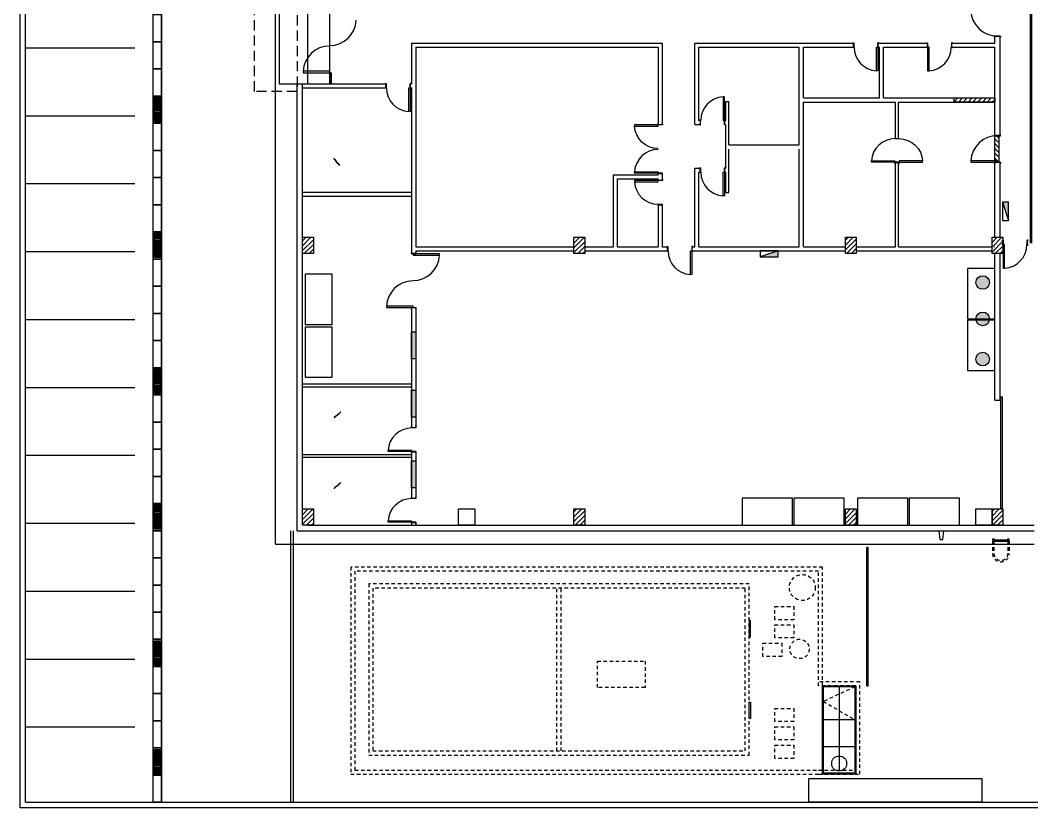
# Model space of a CAD drawing. Header units: millimetres. Extents: x 69.2 to 159.5, y 66.7 to 165.8.
# Drawn here: x 69.17 to 106.43, y 66.72 to 95.71 of the extents above; entities that cross this region are included whole.
import ezdxf

# ---------------------------------------------------------------- set-up
doc = ezdxf.new("R2010")
doc.units = ezdxf.units.MM
doc.linetypes.add('HIDDEN2', pattern=[0.1875, 0.125, -0.0625])
doc.layers.add('443', color=142, linetype='Continuous')
doc.layers.add('CIVIL-ARQ', color=8, linetype='Continuous')

# ---------------------------------------------------------------- blocks, each defined once
blk = doc.blocks.new('A$C3E6B7836')
h = blk.add_hatch()
h.set_pattern_fill('ANSI31', color=256, style=0)
h.set_pattern_definition([(45, (-13.37838, -34.88476), (-0.08838835, 0.08838835), [])])
h.paths.add_polyline_path([(-0.2, -0.3), (-0.2, 0.3), (0.2, 0.3), (0.2, -0.3)])
blk.add_lwpolyline([(-0.2, -0.3), (-0.2, 0.3), (0.2, 0.3), (0.2, -0.3), (-0.2, -0.3)])
blk = doc.blocks.new('A$C16405367')
for points in [[(0.92, 0.87), (0.92, 0), (0.87, 0), (0.87, 0.87), (0.92, 0.87)], [(0.93, 1.02), (0.96, 1.02), (0.96, 1.03), (0.92, 1.03), (0.92, 0.86), (0.96, 0.86), (0.96, 0.87), (0.93, 0.87), (0.93, 1.02)]]:
    blk.add_lwpolyline(points)
blk.add_arc((0.92, 0.87), 0.871, 180, 266.7108)
blk = doc.blocks.new('24561')
at = {"layer": '443', "extrusion": (0, -1, 0), "elevation": 872.871823}
blk.add_lwpolyline([(127.995422, 628.438857, 0.818521), (138.490141, 518.308803, 0.092289), (330.893339, 468.896709)], format="xyb", dxfattribs=at)

msp = doc.modelspace()

# ---------------------------------------------------------------- hatches: boundary and pattern name
at = {"layer": 'CIVIL-ARQ'}
h = msp.add_hatch(dxfattribs=at)
h.set_pattern_fill('ANSI31', color=256, style=0)
h.set_pattern_definition([(45, (253.13208, 207.27315), (-0.08838835, 0.08838835), [])])
h.paths.add_polyline_path([(103.567179, 92.697529), (103.567179, 92.847529), (105.067179, 92.847529), (105.067179, 92.697529)])
h = msp.add_hatch(dxfattribs=at)
h.set_pattern_fill('ANSI31', color=256, angle=90, style=0)
h.set_pattern_definition([(135, (-9.35844, 239.53243), (-0.08838835, -0.08838835), [])])
h.paths.add_polyline_path([(105.217179, 90.477529), (105.067179, 90.477529), (105.067179, 91.467529), (105.217179, 91.467529)])
h = msp.add_hatch(color=256, dxfattribs=at)
h.dxf.hatch_style = 1
h.paths.add_polyline_path([(105.353838, 89.006503), (105.579171, 89.006503), (105.579171, 88.341295)])
h = msp.add_hatch(color=256, dxfattribs=at)
h.dxf.hatch_style = 1
h.paths.add_polyline_path([(96.424576, 86.992196), (97.089783, 87.217529), (97.089783, 86.992196)])
h = msp.add_hatch(color=256, dxfattribs=at)
edge = h.paths.add_edge_path()
edge.add_arc((104.625075, 86.052163), 0.25, 0, 360)
h = msp.add_hatch(color=256, dxfattribs=at)
edge = h.paths.add_edge_path()
edge.add_arc((104.625075, 84.713507), 0.25, 0, 360)
for points in [[(83.587179, 83.242529), (83.587179, 84.242529), (83.737179, 84.242529), (83.737179, 83.242529)], [(83.587179, 81.092529), (83.587179, 82.092529), (83.737179, 82.092529), (83.737179, 81.092529)], [(83.587179, 78.492529), (83.587179, 79.492529), (83.737179, 79.492529), (83.737179, 78.492529)]]:
    msp.add_hatch(color=256, dxfattribs=at).paths.add_polyline_path(points)
h = msp.add_hatch(color=256, dxfattribs=at)
edge = h.paths.add_edge_path()
edge.add_arc((104.625075, 83.2342), 0.25, 0, 360)

# ---------------------------------------------------------------- linework, layer by layer
for p, q in [((69.167179, 66.717529), (69.167179, 114.737529)), ((78.708532, 96.167529), (78.708532, 93.367529)), ((79.767179, 93.367529), (79.767179, 96.167529)), ((80.567179, 93.367529), (80.567179, 96.167529)), ((105.067179, 94.867529), (105.067179, 95.127529)), ((105.267179, 91.457529), (105.267179, 95.127529)), ((73.390102, 94.679755), (69.367179, 94.679755)), ((83.587179, 94.867529), (92.817179, 94.867529)), ((83.587179, 94.867529), (83.587179, 93.367529)), ((83.737179, 94.717529), (92.667179, 94.717529)), ((83.737179, 94.717529), (83.737179, 87.367529)), ((92.667179, 94.717529), (92.667179, 91.857529)), ((92.817179, 94.867529), (92.817179, 91.857529)), ((94.017179, 94.867529), (99.877179, 94.867529)), ((94.017179, 91.867529), (94.017179, 94.867529)), ((94.167179, 94.717529), (97.867179, 94.717529)), ((94.167179, 92.017529), (94.167179, 94.717529)), ((97.867179, 91.117529), (97.867179, 94.717529)), ((98.017179, 94.717529), (99.877179, 94.717529)), ((98.017179, 92.847529), (98.017179, 94.717529)), ((100.757179, 94.867529), (102.596194, 94.867529)), ((100.757179, 94.717529), (100.817179, 94.717529)), ((100.817179, 92.847529), (100.817179, 94.717529)), ((100.967179, 94.717529), (102.596194, 94.717529)), ((100.967179, 92.847529), (100.967179, 94.717529)), ((103.476194, 94.867529), (105.067179, 94.867529)), ((103.476194, 94.717529), (105.067179, 94.717529)), ((105.067179, 92.847529), (105.067179, 94.717529)), ((80.567179, 93.777529), (80.567179, 93.367529)), ((80.617179, 93.777529), (80.617179, 93.367529)), ((78.708532, 93.367529), (79.367179, 93.367529)), ((79.367179, 76.917529), (79.367179, 93.367529)), ((79.367179, 93.367529), (82.647179, 93.367529)), ((79.567179, 77.117529), (79.567179, 93.367529)), ((79.567179, 93.217529), (82.647179, 93.217529)), ((83.527179, 93.367529), (83.587179, 93.367529)), ((83.527179, 93.217529), (83.587179, 93.217529)), ((83.587179, 93.217529), (83.587179, 87.107529)), ((74.117179, 92.817529), (74.317179, 92.817529)), ((98.017179, 92.847529), (100.817179, 92.847529)), ((100.967179, 92.847529), (105.067179, 92.847529)), ((103.567179, 92.697529), (103.567179, 92.847529)), ((105.067179, 92.697529), (105.067179, 92.847529)), ((74.117179, 92.767529), (74.317179, 92.767529)), ((74.117179, 92.717529), (74.317179, 92.717529)), ((74.117179, 92.667529), (74.317179, 92.667529)), ((74.117179, 92.617529), (74.317179, 92.617529)), ((74.117179, 92.567529), (74.317179, 92.567529)), ((74.117179, 92.517529), (74.317179, 92.517529)), ((74.117179, 92.467529), (74.317179, 92.467529)), ((74.117179, 92.417529), (74.317179, 92.417529)), ((95.167179, 92.017529), (95.167179, 92.717529)), ((95.167179, 92.717529), (95.267179, 92.717529)), ((95.267179, 91.117529), (95.267179, 92.717529)), ((98.017179, 92.697529), (101.417179, 92.697529)), ((98.017179, 87.367529), (98.017179, 92.697529)), ((101.417179, 91.348965), (101.417179, 92.697529)), ((101.517179, 91.348965), (101.517179, 92.697529)), ((101.517179, 92.697529), (105.067179, 92.697529)), ((105.067179, 91.457529), (105.067179, 92.697529)), ((73.390102, 92.179755), (69.367179, 92.179755)), ((74.117179, 92.367529), (74.317179, 92.367529)), ((74.117179, 92.317529), (74.317179, 92.317529)), ((74.117179, 92.267529), (74.317179, 92.267529)), ((74.117179, 92.217529), (74.317179, 92.217529)), ((74.117179, 92.167529), (74.317179, 92.167529)), ((74.117179, 92.117529), (74.317179, 92.117529)), ((74.117179, 92.067529), (74.317179, 92.067529)), ((74.117179, 92.017529), (74.317179, 92.017529)), ((94.017179, 91.867529), (94.167179, 91.867529)), ((94.187179, 92.017529), (94.167179, 92.017529)), ((94.187179, 91.867529), (94.167179, 91.867529)), ((95.147179, 92.017529), (95.167179, 92.017529)), ((95.147179, 91.867529), (95.167179, 91.867529)), ((95.167179, 90.267529), (95.167179, 91.867529)), ((101.392179, 91.348965), (101.542179, 91.348965)), ((105.067179, 91.317529), (105.067179, 91.467529)), ((95.267179, 91.117529), (97.867179, 91.117529)), ((95.267179, 89.367529), (95.267179, 90.967529)), ((97.867179, 87.367529), (97.867179, 90.967529)), ((94.017179, 87.367529), (94.017179, 90.267529)), ((94.017179, 90.267529), (94.167179, 90.267529)), ((94.187179, 90.267529), (94.167179, 90.267529)), ((95.147179, 90.267529), (95.167179, 90.267529)), ((101.417179, 87.367529), (101.417179, 90.477529)), ((101.517179, 87.367529), (101.517179, 90.477529)), ((105.067179, 87.717529), (105.067179, 90.477529)), ((105.267179, 87.717529), (105.267179, 90.477529)), ((92.667179, 90.037529), (92.667179, 90.017529)), ((92.667179, 89.867529), (92.667179, 89.847529)), ((92.817179, 90.037529), (92.817179, 89.847529)), ((94.167179, 87.367529), (94.167179, 90.117529)), ((94.187179, 90.117529), (94.167179, 90.117529)), ((95.147179, 90.117529), (95.167179, 90.117529)), ((95.167179, 89.367529), (95.167179, 90.117529)), ((73.390102, 89.679755), (69.367179, 89.679755)), ((83.587179, 89.367529), (79.567179, 89.367529)), ((83.587179, 89.217529), (79.567179, 89.217529)), ((95.167179, 89.367529), (95.267179, 89.367529)), ((92.667179, 88.927529), (92.667179, 87.367529)), ((92.817179, 88.927529), (92.817179, 87.367529)), ((105.353838, 89.006503), (105.579171, 88.341295)), ((74.117179, 87.817529), (74.317179, 87.817529)), ((74.117179, 87.767529), (74.317179, 87.767529)), ((74.117179, 87.717529), (74.317179, 87.717529)), ((74.117179, 87.667529), (74.317179, 87.667529)), ((74.117179, 87.617529), (74.317179, 87.617529)), ((74.117179, 87.567529), (74.317179, 87.567529)), ((74.117179, 87.517529), (74.317179, 87.517529)), ((74.117179, 87.467529), (74.317179, 87.467529)), ((74.117179, 87.417529), (74.317179, 87.417529)), ((74.117179, 87.367529), (74.317179, 87.367529)), ((74.117179, 87.317529), (74.317179, 87.317529)), ((74.117179, 87.267529), (74.317179, 87.267529)), ((74.117179, 87.217529), (74.317179, 87.217529)), ((83.737179, 87.367529), (89.567179, 87.367529)), ((83.737179, 87.217529), (89.567179, 87.217529)), ((83.737179, 87.217529), (83.737179, 87.107529)), ((89.967179, 87.367529), (91.017179, 87.367529)), ((89.967179, 87.217529), (93.027179, 87.217529)), ((91.167179, 87.367529), (91.677179, 87.367529)), ((91.677179, 87.367529), (92.667179, 87.367529)), ((92.817179, 87.367529), (93.027179, 87.367529)), ((93.947179, 87.367529), (94.017179, 87.367529)), ((93.947179, 87.217529), (99.567179, 87.217529)), ((94.167179, 87.367529), (97.867179, 87.367529)), ((97.089783, 87.217529), (96.424576, 86.992196)), ((98.017179, 87.367529), (99.567179, 87.367529)), ((99.967179, 87.367529), (101.417179, 87.367529)), ((99.967179, 87.217529), (104.967179, 87.217529)), ((101.517179, 87.367529), (104.967179, 87.367529)), ((105.056806, 87.367529), (105.067179, 87.367529)), ((73.390102, 87.179755), (69.367179, 87.179755)), ((74.117179, 87.167529), (74.317179, 87.167529)), ((74.117179, 87.117529), (74.317179, 87.117529)), ((74.117179, 87.067529), (74.317179, 87.067529)), ((74.117179, 87.017529), (74.317179, 87.017529)), ((105.067179, 81.717529), (105.067179, 87.117529)), ((105.267179, 81.717529), (105.267179, 87.117529)), ((83.587179, 85.127529), (83.587179, 80.707529)), ((83.737179, 85.127529), (83.737179, 80.707529)), ((73.390102, 84.679755), (69.367179, 84.679755)), ((74.117179, 82.817529), (74.317179, 82.817529)), ((74.117179, 82.767529), (74.317179, 82.767529)), ((74.117179, 82.717529), (74.317179, 82.717529)), ((74.117179, 82.667529), (74.317179, 82.667529)), ((74.117179, 82.617529), (74.317179, 82.617529)), ((74.117179, 82.567529), (74.317179, 82.567529)), ((74.117179, 82.517529), (74.317179, 82.517529)), ((74.117179, 82.467529), (74.317179, 82.467529)), ((74.117179, 82.417529), (74.317179, 82.417529)), ((74.117179, 82.367529), (74.317179, 82.367529)), ((73.390102, 82.179755), (69.367179, 82.179755)), ((74.117179, 82.317529), (74.317179, 82.317529)), ((74.117179, 82.267529), (74.317179, 82.267529)), ((74.117179, 82.217529), (74.317179, 82.217529)), ((74.117179, 82.167529), (74.317179, 82.167529)), ((74.117179, 82.117529), (74.317179, 82.117529)), ((74.117179, 82.067529), (74.317179, 82.067529)), ((74.117179, 82.017529), (74.317179, 82.017529)), ((79.567179, 82.317529), (83.587179, 82.317529)), ((79.567179, 82.217529), (83.587179, 82.217529)), ((83.587179, 79.827529), (83.587179, 78.107529)), ((83.737179, 79.827529), (83.737179, 78.107529)), ((73.390102, 79.679755), (69.367179, 79.679755)), ((79.567179, 79.717529), (83.587179, 79.717529)), ((79.567179, 79.617529), (83.587179, 79.617529)), ((74.117179, 77.817529), (74.317179, 77.817529)), ((74.117179, 77.767529), (74.317179, 77.767529)), ((74.117179, 77.717529), (74.317179, 77.717529)), ((74.117179, 77.667529), (74.317179, 77.667529)), ((74.117179, 77.617529), (74.317179, 77.617529)), ((74.117179, 77.567529), (74.317179, 77.567529)), ((74.117179, 77.517529), (74.317179, 77.517529)), ((73.390102, 77.179755), (69.367179, 77.179755)), ((74.117179, 77.467529), (74.317179, 77.467529)), ((74.117179, 77.417529), (74.317179, 77.417529)), ((74.117179, 77.367529), (74.317179, 77.367529)), ((74.117179, 77.317529), (74.317179, 77.317529)), ((74.117179, 77.267529), (74.317179, 77.267529)), ((74.117179, 77.217529), (74.317179, 77.217529)), ((74.117179, 77.167529), (74.317179, 77.167529)), ((83.587179, 77.227529), (83.587179, 77.117529)), ((83.737179, 77.227529), (83.737179, 77.117529)), ((74.117179, 77.117529), (74.317179, 77.117529)), ((74.117179, 77.067529), (74.317179, 77.067529)), ((74.117179, 77.017529), (74.317179, 77.017529)), ((79.140154, 66.917529), (79.140154, 76.917529)), ((79.240154, 66.917529), (79.240154, 76.917529)), ((79.367179, 76.917529), (106.517179, 76.917529)), ((79.767179, 77.117529), (106.517179, 77.117529)), ((103.060068, 76.592605), (103.025957, 76.917529)), ((103.160068, 76.592605), (103.194179, 76.917529)), ((78.567179, 76.417529), (106.517179, 76.417529)), ((103.060068, 76.592605), (103.160068, 76.592605)), ((105.054056, 76.579931), (105.539993, 76.579931)), ((105.054056, 76.529931), (105.539993, 76.529931)), ((100.359645, 71.207163), (100.359645, 76.300311)), ((100.409645, 76.300311), (100.359645, 76.300311)), ((100.409645, 71.207163), (100.409645, 76.300311)), ((73.390102, 74.679755), (69.367179, 74.679755)), ((74.117179, 72.817529), (74.317179, 72.817529)), ((74.117179, 72.767529), (74.317179, 72.767529)), ((74.117179, 72.717529), (74.317179, 72.717529)), ((74.117179, 72.667529), (74.317179, 72.667529)), ((74.117179, 72.617529), (74.317179, 72.617529)), ((74.117179, 72.567529), (74.317179, 72.567529)), ((74.117179, 72.517529), (74.317179, 72.517529)), ((74.117179, 72.467529), (74.317179, 72.467529)), ((74.117179, 72.417529), (74.317179, 72.417529)), ((74.117179, 72.367529), (74.317179, 72.367529)), ((74.117179, 72.317529), (74.317179, 72.317529)), ((73.390102, 72.179755), (69.367179, 72.179755)), ((74.117179, 72.267529), (74.317179, 72.267529)), ((74.117179, 72.217529), (74.317179, 72.217529)), ((74.117179, 72.167529), (74.317179, 72.167529)), ((74.117179, 72.117529), (74.317179, 72.117529)), ((74.117179, 72.067529), (74.317179, 72.067529)), ((74.117179, 72.017529), (74.317179, 72.017529)), ((99.335783, 71.207163), (99.335783, 68.107163)), ((100.359645, 71.207163), (100.409645, 71.207163)), ((99.945783, 69.957163), (98.725783, 69.957163)), ((73.390102, 69.679755), (69.367179, 69.679755)), ((99.945783, 68.957163), (98.725783, 68.957163)), ((74.117179, 68.817529), (74.317179, 68.817529)), ((74.117179, 68.767529), (74.317179, 68.767529)), ((74.117179, 68.717529), (74.317179, 68.717529)), ((74.117179, 68.667529), (74.317179, 68.667529)), ((74.117179, 68.617529), (74.317179, 68.617529)), ((74.117179, 68.567529), (74.317179, 68.567529)), ((74.117179, 68.517529), (74.317179, 68.517529)), ((74.117179, 68.467529), (74.317179, 68.467529)), ((74.117179, 68.417529), (74.317179, 68.417529)), ((74.117179, 68.367529), (74.317179, 68.367529)), ((74.117179, 68.317529), (74.317179, 68.317529)), ((74.117179, 68.267529), (74.317179, 68.267529)), ((74.117179, 68.217529), (74.317179, 68.217529)), ((74.117179, 68.167529), (74.317179, 68.167529)), ((74.117179, 68.117529), (74.317179, 68.117529)), ((74.117179, 68.067529), (74.317179, 68.067529)), ((74.117179, 68.017529), (74.317179, 68.017529)), ((159.467179, 66.717529), (69.167179, 66.717529)), ((69.367179, 66.917529), (159.267179, 66.917529))]:
    msp.add_line(p, q, dxfattribs=at)
at = {"layer": 'CIVIL-ARQ', "linetype": 'HIDDEN2'}
for p, q in [((104.989993, 76.529931), (104.989993, 76.079931)), ((105.039993, 76.529931), (105.039993, 76.079931)), ((105.554056, 76.529931), (105.554056, 76.079931)), ((105.604056, 76.529931), (105.604056, 76.079931)), ((88.940144, 68.807128), (88.940144, 74.806811)), ((89.090144, 68.807128), (89.090144, 74.806811)), ((100.095783, 71.357163), (98.575783, 71.357163)), ((99.945783, 71.207163), (98.575783, 71.207163)), ((99.945783, 68.107163), (99.945783, 71.207163)), ((100.095783, 67.957163), (100.095783, 71.357163)), ((98.575783, 68.107163), (99.945783, 68.107163)), ((98.575783, 68.107163), (99.945783, 68.107163)), ((98.575783, 67.957163), (100.095783, 67.957163))]:
    msp.add_line(p, q, dxfattribs=at)
at = {"layer": 'CIVIL-ARQ'}
msp.add_lwpolyline([(132.987179, 136.617529, 0, 0, 0), (132.867179, 76.917529, 0, 0, 0), (79.367179, 76.917529, 0, 0, 0), (79.367179, 109.148387, 0, 0, 0), (101.654974, 121.626446, 0.01, 0.01, 0), (101.717179, 121.516253, 0.01, 0.01, 0), (105.11802, 123.321249, 0.01, 0.01, 0), (132.867179, 138.871263, 0.01, 0.01, 0), (132.987179, 136.617529, 0.01, 0.01, 0), (132.987179, 136.617529, 0.01, 0.01, 0)], format="xyseb", dxfattribs=at)
for points in [[(69.367179, 66.917529), (69.367179, 114.737529)], [(74.367179, 66.917529), (74.367179, 111.818423)], [(74.067179, 66.917529), (74.067179, 111.649069)], [(78.567179, 76.417529), (78.567179, 109.021874)], [(106.257179, 96.217529), (106.417179, 96.217529), (106.417179, 87.497529)], [(106.257179, 96.167529), (106.367179, 96.167529), (106.367179, 87.497529)], [(74.067179, 94.917529), (74.067179, 95.917529), (74.367179, 95.917529), (74.367179, 94.917529), (74.067179, 94.917529)], [(105.067179, 95.117529), (105.067179, 95.087529), (105.057179, 95.087529), (105.057179, 95.127529), (105.277179, 95.127529), (105.277179, 95.087529), (105.267179, 95.087529), (105.267179, 95.117529), (105.067179, 95.117529)], [(74.067179, 93.917529), (74.067179, 94.917529), (74.367179, 94.917529), (74.367179, 93.917529), (74.067179, 93.917529)], [(99.867179, 94.867529), (99.837179, 94.867529), (99.837179, 94.877529), (99.877179, 94.877529), (99.877179, 94.707529), (99.837179, 94.707529), (99.837179, 94.717529), (99.867179, 94.717529), (99.867179, 94.867529)], [(100.757179, 94.717529), (100.757179, 93.847529), (100.707179, 93.847529), (100.707179, 94.717529), (100.757179, 94.717529)], [(100.767179, 94.867529), (100.797179, 94.867529), (100.797179, 94.877529), (100.757179, 94.877529), (100.757179, 94.707529), (100.797179, 94.707529), (100.797179, 94.717529), (100.767179, 94.717529), (100.767179, 94.867529)], [(102.586194, 94.867529), (102.556194, 94.867529), (102.556194, 94.877529), (102.596194, 94.877529), (102.596194, 94.707529), (102.556194, 94.707529), (102.556194, 94.717529), (102.586194, 94.717529), (102.586194, 94.867529)], [(102.596194, 94.717529), (102.596194, 93.847529), (102.646194, 93.847529), (102.646194, 94.717529), (102.596194, 94.717529)], [(103.486194, 94.867529), (103.516194, 94.867529), (103.516194, 94.877529), (103.476194, 94.877529), (103.476194, 94.707529), (103.516194, 94.707529), (103.516194, 94.717529), (103.486194, 94.717529), (103.486194, 94.867529)], [(74.067179, 92.917529), (74.067179, 93.917529), (74.367179, 93.917529), (74.367179, 92.917529), (74.067179, 92.917529)], [(79.587179, 93.777529), (80.567179, 93.777529), (80.567179, 93.827529), (79.587179, 93.827529), (79.587179, 93.777529)], [(80.567179, 93.767529), (80.567179, 93.737529), (80.557179, 93.737529), (80.557179, 93.777529), (80.627179, 93.777529), (80.627179, 93.737529), (80.617179, 93.737529), (80.617179, 93.767529), (80.567179, 93.767529)], [(82.637179, 93.367529), (82.607179, 93.367529), (82.607179, 93.377529), (82.647179, 93.377529), (82.647179, 93.207529), (82.607179, 93.207529), (82.607179, 93.217529), (82.637179, 93.217529), (82.637179, 93.367529)], [(83.527179, 93.217529), (83.527179, 92.347529), (83.477179, 92.347529), (83.477179, 93.217529), (83.527179, 93.217529)], [(83.537179, 93.367529), (83.567179, 93.367529), (83.567179, 93.377529), (83.527179, 93.377529), (83.527179, 93.207529), (83.567179, 93.207529), (83.567179, 93.217529), (83.537179, 93.217529), (83.537179, 93.367529)], [(74.067179, 91.917529), (74.067179, 92.917529), (74.367179, 92.917529), (74.367179, 91.917529), (74.067179, 91.917529)], [(95.107179, 92.017529), (95.107179, 92.887529), (95.057179, 92.887529), (95.057179, 92.017529), (95.107179, 92.017529)], [(103.567179, 92.697529), (103.567179, 92.847529), (105.067179, 92.847529), (105.067179, 92.697529), (103.567179, 92.697529)], [(74.067179, 90.917529), (74.067179, 91.917529), (74.367179, 91.917529), (74.367179, 90.917529), (74.067179, 90.917529)], [(94.217179, 91.867529), (94.187179, 91.867529), (94.187179, 91.857529), (94.227179, 91.857529), (94.227179, 92.027529), (94.187179, 92.027529), (94.187179, 92.017529), (94.217179, 92.017529), (94.217179, 91.867529)], [(95.117179, 91.867529), (95.147179, 91.867529), (95.147179, 91.857529), (95.107179, 91.857529), (95.107179, 92.027529), (95.147179, 92.027529), (95.147179, 92.017529), (95.117179, 92.017529), (95.117179, 91.867529)], [(105.067179, 91.467529), (105.067179, 91.497529), (105.057179, 91.497529), (105.057179, 91.457529), (105.277179, 91.457529), (105.277179, 91.497529), (105.267179, 91.497529), (105.267179, 91.467529), (105.067179, 91.467529)], [(105.217179, 90.477529), (105.067179, 90.477529), (105.067179, 91.467529), (105.217179, 91.467529), (105.217179, 90.477529)], [(74.067179, 89.917529), (74.067179, 90.917529), (74.367179, 90.917529), (74.367179, 89.917529), (74.067179, 89.917529)], [(94.217179, 90.267529), (94.187179, 90.267529), (94.187179, 90.277529), (94.227179, 90.277529), (94.227179, 90.107529), (94.187179, 90.107529), (94.187179, 90.117529), (94.217179, 90.117529), (94.217179, 90.267529)], [(95.117179, 90.267529), (95.147179, 90.267529), (95.147179, 90.277529), (95.107179, 90.277529), (95.107179, 90.107529), (95.147179, 90.107529), (95.147179, 90.117529), (95.117179, 90.117529), (95.117179, 90.267529)], [(104.187179, 90.477529), (105.167179, 90.477529), (105.167179, 90.527529), (104.187179, 90.527529), (104.187179, 90.477529)], [(105.067179, 90.467529), (105.067179, 90.437529), (105.057179, 90.437529), (105.057179, 90.477529), (105.277179, 90.477529), (105.277179, 90.437529), (105.267179, 90.437529), (105.267179, 90.467529), (105.067179, 90.467529)], [(74.067179, 88.917529), (74.067179, 89.917529), (74.367179, 89.917529), (74.367179, 88.917529), (74.067179, 88.917529)], [(91.017179, 87.367529), (91.017179, 87.367529), (91.017179, 90.017529), (92.667179, 90.017529)], [(91.167179, 87.367529), (91.167179, 87.367529), (91.167179, 89.867529), (92.667179, 89.867529)], [(92.817179, 89.817529), (92.817179, 89.847529), (92.827179, 89.847529), (92.827179, 89.807529), (92.657179, 89.807529), (92.657179, 89.847529), (92.667179, 89.847529), (92.667179, 89.817529), (92.817179, 89.817529)], [(95.107179, 90.117529), (95.107179, 89.247529), (95.057179, 89.247529), (95.057179, 90.117529), (95.107179, 90.117529)], [(92.667179, 89.807529), (91.797179, 89.807529), (91.797179, 89.757529), (92.667179, 89.757529), (92.667179, 89.807529)], [(74.067179, 87.917529), (74.067179, 88.917529), (74.367179, 88.917529), (74.367179, 87.917529), (74.067179, 87.917529)], [(92.817179, 88.917529), (92.817179, 88.887529), (92.827179, 88.887529), (92.827179, 88.927529), (92.657179, 88.927529), (92.657179, 88.887529), (92.667179, 88.887529), (92.667179, 88.917529), (92.817179, 88.917529)], [(74.067179, 86.917529), (74.067179, 87.917529), (74.367179, 87.917529), (74.367179, 86.917529), (74.067179, 86.917529)], [(105.367179, 87.597529), (105.337179, 87.597529), (105.337179, 87.607529), (105.377179, 87.607529), (105.377179, 87.437529), (105.337179, 87.437529), (105.337179, 87.447529), (105.367179, 87.447529), (105.367179, 87.597529)], [(106.267179, 87.597529), (106.297179, 87.597529), (106.297179, 87.607529), (106.257179, 87.607529), (106.257179, 87.437529), (106.297179, 87.437529), (106.297179, 87.447529), (106.267179, 87.447529), (106.267179, 87.597529)], [(93.017179, 87.367529), (92.987179, 87.367529), (92.987179, 87.377529), (93.027179, 87.377529), (93.027179, 87.207529), (92.987179, 87.207529), (92.987179, 87.217529), (93.017179, 87.217529), (93.017179, 87.367529)], [(93.907179, 87.217529), (93.907179, 86.347529), (93.857179, 86.347529), (93.857179, 87.217529), (93.907179, 87.217529)], [(93.917179, 87.367529), (93.947179, 87.367529), (93.947179, 87.377529), (93.907179, 87.377529), (93.907179, 87.207529), (93.947179, 87.207529), (93.947179, 87.217529), (93.917179, 87.217529), (93.917179, 87.367529)], [(105.377179, 87.447529), (105.377179, 86.577529), (105.427179, 86.577529), (105.427179, 87.447529), (105.377179, 87.447529)], [(74.067179, 85.917529), (74.067179, 86.917529), (74.367179, 86.917529), (74.367179, 85.917529), (74.067179, 85.917529)], [(83.587179, 87.117529), (83.587179, 87.147529), (83.577179, 87.147529), (83.577179, 87.107529), (83.747179, 87.107529), (83.747179, 87.147529), (83.737179, 87.147529), (83.737179, 87.117529), (83.587179, 87.117529)], [(84.617179, 87.107529), (83.637179, 87.107529), (83.637179, 87.057529), (84.617179, 87.057529), (84.617179, 87.107529)], [(105.067179, 84.713507), (105.067179, 86.563507), (104.067179, 86.563507), (104.067179, 84.713507), (105.067179, 84.713507)], [(80.660275, 84.508982), (80.660275, 86.358982), (79.660275, 86.358982), (79.660275, 84.508982), (80.660275, 84.508982)], [(74.067179, 84.917529), (74.067179, 85.917529), (74.367179, 85.917529), (74.367179, 84.917529), (74.067179, 84.917529)], [(82.657179, 85.127529), (83.637179, 85.127529), (83.637179, 85.177529), (82.657179, 85.177529), (82.657179, 85.127529)], [(83.587179, 85.117529), (83.587179, 85.087529), (83.577179, 85.087529), (83.577179, 85.127529), (83.747179, 85.127529), (83.747179, 85.087529), (83.737179, 85.087529), (83.737179, 85.117529), (83.587179, 85.117529)], [(74.067179, 83.917529), (74.067179, 84.917529), (74.367179, 84.917529), (74.367179, 83.917529), (74.067179, 83.917529)], [(105.067179, 82.813507), (105.067179, 84.663507), (104.067179, 84.663507), (104.067179, 82.813507), (105.067179, 82.813507)], [(80.660275, 82.563256), (80.660275, 84.413256), (79.660275, 84.413256), (79.660275, 82.563256), (80.660275, 82.563256)], [(83.587179, 83.242529), (83.587179, 84.242529), (83.737179, 84.242529), (83.737179, 83.242529), (83.587179, 83.242529)], [(74.067179, 82.917529), (74.067179, 83.917529), (74.367179, 83.917529), (74.367179, 82.917529), (74.067179, 82.917529)], [(74.067179, 81.917529), (74.067179, 82.917529), (74.367179, 82.917529), (74.367179, 81.917529), (74.067179, 81.917529)], [(83.587179, 81.092529), (83.587179, 82.092529), (83.737179, 82.092529), (83.737179, 81.092529), (83.587179, 81.092529)], [(74.067179, 80.917529), (74.067179, 81.917529), (74.367179, 81.917529), (74.367179, 80.917529), (74.067179, 80.917529)], [(105.067179, 81.717529), (105.267179, 81.717529), (105.267179, 81.717529)], [(105.297179, 81.747529), (105.297179, 81.847529), (105.347179, 81.847529), (105.347179, 77.747529), (105.297179, 77.747529), (105.297179, 81.847529)], [(74.067179, 79.917529), (74.067179, 80.917529), (74.367179, 80.917529), (74.367179, 79.917529), (74.067179, 79.917529)], [(83.737179, 80.717529), (83.737179, 80.747529), (83.747179, 80.747529), (83.747179, 80.707529), (83.577179, 80.707529), (83.577179, 80.747529), (83.587179, 80.747529), (83.587179, 80.717529), (83.737179, 80.717529)], [(74.067179, 78.917529), (74.067179, 79.917529), (74.367179, 79.917529), (74.367179, 78.917529), (74.067179, 78.917529)], [(83.587179, 79.827529), (82.717179, 79.827529), (82.717179, 79.877529), (83.587179, 79.877529), (83.587179, 79.827529)], [(83.737179, 79.817529), (83.737179, 79.787529), (83.747179, 79.787529), (83.747179, 79.827529), (83.577179, 79.827529), (83.577179, 79.787529), (83.587179, 79.787529), (83.587179, 79.817529), (83.737179, 79.817529)], [(83.587179, 78.492529), (83.587179, 79.492529), (83.737179, 79.492529), (83.737179, 78.492529), (83.587179, 78.492529)], [(74.067179, 77.917529), (74.067179, 78.917529), (74.367179, 78.917529), (74.367179, 77.917529), (74.067179, 77.917529)], [(74.067179, 76.917529), (74.067179, 77.917529), (74.367179, 77.917529), (74.367179, 76.917529), (74.067179, 76.917529)], [(83.737179, 78.117529), (83.737179, 78.147529), (83.747179, 78.147529), (83.747179, 78.107529), (83.577179, 78.107529), (83.577179, 78.147529), (83.587179, 78.147529), (83.587179, 78.117529), (83.737179, 78.117529)], [(97.617179, 78.117529), (95.767179, 78.117529), (95.767179, 77.117529), (97.617179, 77.117529), (97.617179, 78.117529)], [(99.517179, 78.117529), (97.667179, 78.117529), (97.667179, 77.117529), (99.517179, 77.117529), (99.517179, 78.117529)], [(101.867179, 78.117529), (100.017179, 78.117529), (100.017179, 77.117529), (101.867179, 77.117529), (101.867179, 78.117529)], [(103.767179, 78.117529), (101.917179, 78.117529), (101.917179, 77.117529), (103.767179, 77.117529), (103.767179, 78.117529)], [(85.312777, 77.117529), (85.312777, 77.717529), (85.912777, 77.717529), (85.912777, 77.117529), (85.312777, 77.117529)], [(104.367179, 77.117529), (104.367179, 77.717529), (104.967179, 77.717529), (104.967179, 77.117529), (104.367179, 77.117529)], [(83.587179, 77.227529), (82.717179, 77.227529), (82.717179, 77.277529), (83.587179, 77.277529), (83.587179, 77.227529)], [(83.737179, 77.217529), (83.737179, 77.187529), (83.747179, 77.187529), (83.747179, 77.227529), (83.577179, 77.227529), (83.577179, 77.187529), (83.587179, 77.187529), (83.587179, 77.217529), (83.737179, 77.217529)], [(74.067179, 75.917529), (74.067179, 76.917529), (74.367179, 76.917529), (74.367179, 75.917529), (74.067179, 75.917529)], [(74.067179, 74.917529), (74.067179, 75.917529), (74.367179, 75.917529), (74.367179, 74.917529), (74.067179, 74.917529)], [(74.067179, 73.917529), (74.067179, 74.917529), (74.367179, 74.917529), (74.367179, 73.917529), (74.067179, 73.917529)], [(74.067179, 72.917529), (74.067179, 73.917529), (74.367179, 73.917529), (74.367179, 72.917529), (74.067179, 72.917529)], [(74.067179, 71.917529), (74.067179, 72.917529), (74.367179, 72.917529), (74.367179, 71.917529), (74.067179, 71.917529)], [(74.067179, 70.917529), (74.067179, 71.917529), (74.367179, 71.917529), (74.367179, 70.917529), (74.067179, 70.917529)], [(98.725783, 67.957163), (98.725783, 71.207163), (99.945783, 71.207163), (99.945783, 67.957163), (98.725783, 67.957163)], [(74.067179, 69.917529), (74.067179, 70.917529), (74.367179, 70.917529), (74.367179, 69.917529), (74.067179, 69.917529)], [(74.067179, 68.917529), (74.067179, 69.917529), (74.367179, 69.917529), (74.367179, 68.917529), (74.067179, 68.917529)], [(74.067179, 67.917529), (74.067179, 68.917529), (74.367179, 68.917529), (74.367179, 67.917529), (74.067179, 67.917529)], [(74.067179, 66.917529), (74.067179, 67.917529), (74.367179, 67.917529), (74.367179, 66.917529), (74.067179, 66.917529)]]:
    msp.add_lwpolyline(points, dxfattribs=at)
at = {"layer": 'CIVIL-ARQ', "linetype": 'HIDDEN2', "ltscale": 3}
msp.add_lwpolyline([(77.802703, 96.45308), (79.367179, 96.45308), (79.367179, 93.085814), (77.802703, 93.085814)], close=True, dxfattribs=at)
at = {"layer": 'CIVIL-ARQ'}
for points in [[(74.117179, 91.967529), (74.117179, 92.867529), (74.317179, 92.867529), (74.317179, 91.967529)], [(105.579171, 89.006503), (105.353838, 89.006503), (105.353838, 88.341295), (105.579171, 88.341295)], [(74.117179, 86.967529), (74.117179, 87.867529), (74.317179, 87.867529), (74.317179, 86.967529)], [(97.089783, 86.992196), (97.089783, 87.217529), (96.424576, 87.217529), (96.424576, 86.992196)], [(74.117179, 81.967529), (74.117179, 82.867529), (74.317179, 82.867529), (74.317179, 81.967529)], [(74.117179, 76.967529), (74.117179, 77.867529), (74.317179, 77.867529), (74.317179, 76.967529)], [(105.054056, 76.606716), (104.989993, 76.606716), (104.989993, 76.529931), (105.054056, 76.529931)], [(105.604056, 76.606716), (105.539993, 76.606716), (105.539993, 76.529931), (105.604056, 76.529931)], [(96.022821, 73.00689), (96.072821, 73.00689), (96.072821, 73.60689), (96.022821, 73.60689)], [(74.117179, 71.967529), (74.117179, 72.867529), (74.317179, 72.867529), (74.317179, 71.967529)], [(98.755783, 67.987163), (98.755783, 71.177163), (99.915783, 71.177163), (99.915783, 67.987163)], [(96.022821, 70.607049), (96.072821, 70.607049), (96.072821, 70.007049), (96.022821, 70.007049)], [(74.117179, 67.967529), (74.117179, 68.867529), (74.317179, 68.867529), (74.317179, 67.967529)], [(104.588378, 66.917529), (98.215101, 66.917529), (98.215101, 67.798446), (104.588378, 67.798446)]]:
    msp.add_lwpolyline(points, close=True, dxfattribs=at)
at = {"layer": 'CIVIL-ARQ', "extrusion": (0.766044, 0.642788, 0), "elevation": 120.081779}
msp.add_lwpolyline([(17.287744, -0.247802, -0.816137), (17.252761, -0.074275, -0.077765), (17.490641, -0.08826)], format="xyb", dxfattribs=at)
at = {"layer": 'CIVIL-ARQ', "extrusion": (0.642788, -0.766044, 0)}
for points, elevation in [([(114.038804, -0.247802, -0.816137), (114.003821, -0.074275, -0.077765), (114.241702, -0.08826)], -10.21757), ([(112.367556, -0.247802, -0.816137), (112.332574, -0.074275, -0.077765), (112.570454, -0.08826)], -8.225855)]:
    msp.add_lwpolyline(points, format="xyb", dxfattribs=dict(at, elevation=elevation))
at = {"layer": 'CIVIL-ARQ', "linetype": 'HIDDEN2'}
for points in [[(98.725783, 71.207163), (98.725783, 75.57678), (81.346744, 75.57678), (81.346744, 67.957163), (98.725783, 67.957163), (98.725783, 68.107163)], [(98.575783, 71.207163), (98.575783, 75.42678), (81.496744, 75.42678), (81.496744, 68.107163), (98.575783, 68.107163)], [(99.915783, 71.168888), (98.755783, 70.6296), (99.915783, 69.957163)]]:
    msp.add_lwpolyline(points, dxfattribs=at)
for points in [[(96.022821, 74.956811), (82.007468, 74.956811), (82.007468, 68.657128), (96.022821, 68.657128)], [(95.872821, 74.806811), (82.157468, 74.806811), (82.157468, 68.807128), (95.872821, 68.807128)], [(96.96287, 74.12654), (97.671081, 74.12654), (97.671081, 73.640202), (96.96287, 73.640202)], [(96.96287, 73.454509), (97.671081, 73.454509), (97.671081, 72.968171), (96.96287, 72.968171)], [(96.521605, 72.773636), (97.229816, 72.773636), (97.229816, 72.287298), (96.521605, 72.287298)], [(90.432979, 72.112524), (92.185125, 72.112524), (92.185125, 71.143022), (90.432979, 71.143022)], [(96.96287, 70.372951), (97.671081, 70.372951), (97.671081, 69.886613), (96.96287, 69.886613)], [(96.96287, 69.70092), (97.671081, 69.70092), (97.671081, 69.214582), (96.96287, 69.214582)], [(96.96287, 69.020047), (97.671081, 69.020047), (97.671081, 68.533709), (96.96287, 68.533709)]]:
    msp.add_lwpolyline(points, close=True, dxfattribs=at)
at = {"layer": 'CIVIL-ARQ'}
for centre, radius in [((104.625075, 86.052163), 0.25), ((104.625075, 84.713507), 0.25), ((104.625075, 83.2342), 0.25), ((99.335783, 68.346187), 0.275137)]:
    msp.add_circle(centre, radius, dxfattribs=at)
at = {"layer": 'CIVIL-ARQ', "linetype": 'HIDDEN2'}
for centre, radius in [((97.980891, 74.826955), 0.477495), ((97.877382, 72.562699), 0.356806)]:
    msp.add_circle(centre, radius, dxfattribs=at)
at = {"layer": 'CIVIL-ARQ'}
for centre, radius, start, end in [((105.167179, 96.107529), 0.981275, 182.920722, 270), ((80.567179, 95.757529), 0.981275, 270, 357.079278), ((80.567179, 93.777529), 0.981275, 90, 177.079278), ((100.757179, 94.717529), 0.871436, 180, 266.710757), ((102.596194, 94.717529), 0.871436, 273.289243, 0), ((83.527179, 93.217529), 0.871436, 180, 266.710757), ((95.107179, 92.017529), 0.871436, 93.289243, 180), ((105.167179, 90.477529), 0.981275, 90, 177.079278), ((95.107179, 90.117529), 0.871436, 180, 266.710757), ((92.667179, 89.807529), 0.871436, 183.289243, 270), ((93.907179, 87.217529), 0.871436, 180, 266.710757), ((105.377179, 87.447529), 0.871436, 273.289243, 0), ((83.637179, 87.107529), 0.981275, 270, 357.079278), ((83.637179, 85.127529), 0.981275, 90, 177.079278), ((83.587179, 79.827529), 0.871436, 90, 176.710757), ((83.587179, 77.227529), 0.871436, 90, 176.710757)]:
    msp.add_arc(centre, radius, start, end, dxfattribs=at)
at = {"layer": 'CIVIL-ARQ', "linetype": 'HIDDEN2'}
for radius in [0.307031, 0.257031]:
    msp.add_arc((105.297025, 76.079931), radius, 180, 0, dxfattribs=at)

# ---------------------------------------------------------------- block references
at = {"layer": 'CIVIL-ARQ', "xscale": -1}
for p, rotation in [((91.797179, 90.937529), 270), ((102.412179, 91.397529), 90)]:
    msp.add_blockref('A$C16405367', p, dxfattribs=dict(at, rotation=rotation))
at = {"layer": 'CIVIL-ARQ', "rotation": 270}
for p in [(100.522179, 91.397529), (91.797179, 90.997529)]:
    msp.add_blockref('A$C16405367', p, dxfattribs=at)
at = {"layer": 'CIVIL-ARQ', "xscale": -0.001, "yscale": 0.001, "zscale": 0.001}
for p, rotation in [((79.994279, 90.122667, -0.716698), 130), ((80.483472, 82.011196, -0.716698), 40), ((80.483472, 79.411196, -0.716698), 40)]:
    msp.add_blockref('24561', p, dxfattribs=dict(at, rotation=rotation))
at = {"layer": 'CIVIL-ARQ'}
for p in [(79.767179, 87.417529), (89.767179, 87.417529), (99.767179, 87.417529), (105.167179, 87.417529), (79.767179, 77.417529), (89.767179, 77.417529), (99.767179, 77.417529), (105.167179, 77.417529)]:
    msp.add_blockref('A$C3E6B7836', p, dxfattribs=at)

doc.saveas('drawing.dxf')
